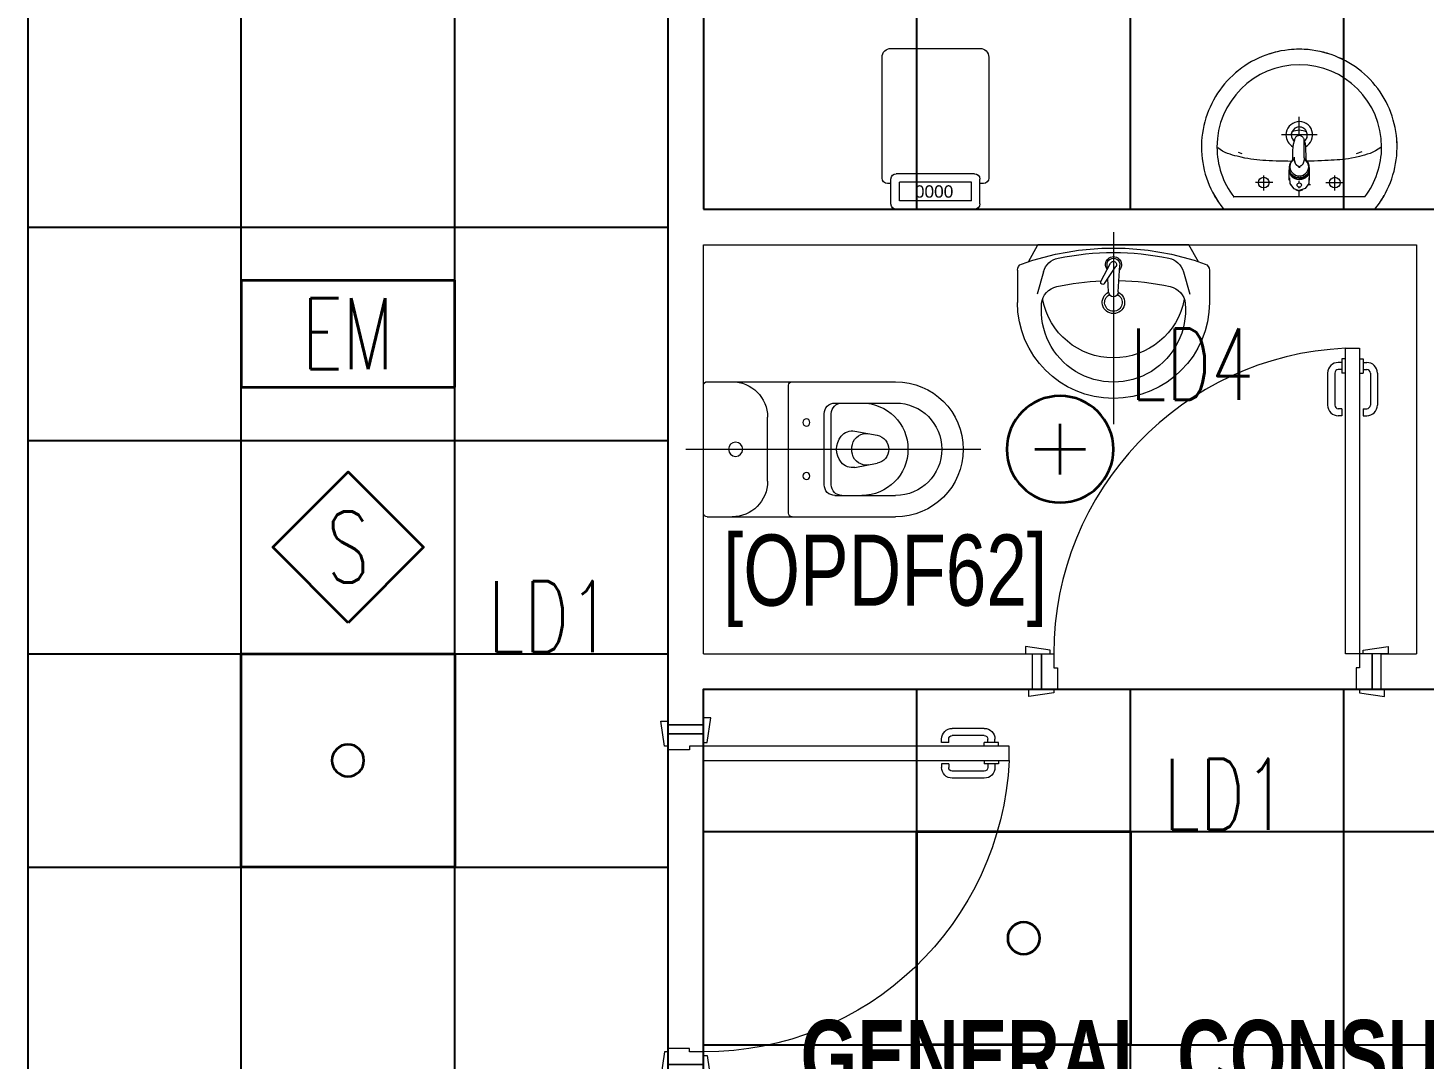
# Model space of a CAD drawing. Extents: x -12260 to 57327, y -29287 to 19916.
# Drawn here: x 13206 to 17132, y 2150 to 5050 of the extents above; entities that cross this region are included whole.
import ezdxf
from ezdxf.enums import TextEntityAlignment as Align

# ---------------------------------------------------------------- set-up
doc = ezdxf.new("R2010")
doc.units = 0
doc.header["$LTSCALE"] = 0.25
doc.linetypes.add('DASHDOT', pattern=[25.4, 12.7, -6.35, 0, -6.35])
for name, color, linetype, lineweight in [('01-First Floor$0$72_EGR_BASE_TEXT', 252, 'Continuous', 5), ('01-First Floor$0$LOADING', 253, 'Continuous', 5), ('01-First Floor$0$P-SANR-FIXT', 6, 'Continuous', 18), ('01-First Floor$0$P-SANR-FIXT-1', 6, 'Continuous', 13), ('01-First Floor$0$SANIT', 250, 'Continuous', 5), ('01-First Floor$0$Walls', 251, 'Continuous', 5), ('01-First Floor$0$Wooden Joinery', 251, 'Continuous', 5), ('E-LITE-CIRC-NUMB', 6, 'Continuous', 25), ('E-LITE-CLNG', 150, 'Continuous', 35), ('E-LITE-CLNG @ 100', 150, 'Continuous', 35), ('E-LITE-CLNG-CNDT', 6, 'DASHDOT', 35), ('E-LITE-CTRL', 6, 'Continuous', 25), ('E-LITE-IDEN', 6, 'Continuous', 25), ('F-ALRM-CLNG @ 100', 33, 'Continuous', 35)]:
    doc.layers.add(name, color=color, linetype=linetype, lineweight=lineweight)
doc.layers.add('01-First Floor$0$FALSE CEILING', color=251, linetype='Continuous')
doc.styles.add('01-First Floor$0$Standard', font='arial.ttf')
doc.styles.add('01-First Floor$0$X3G_ENTITY_9EC9', font='swisscl.ttf', dxfattribs={"height": 0.2})
doc.styles.add('01-First Floor$0$X3G_ENTITY_9F38', font='swisscl.ttf', dxfattribs={"height": 0.2})
doc.styles.add('DC_SIMPLEX', font='SIMPLEX.shx', dxfattribs={"width": 0.7})

# ---------------------------------------------------------------- blocks, each defined once
blk = doc.blocks.new('01-First Floor$0$A$C72370EFE')
at = {"layer": '01-First Floor$0$Wooden Joinery'}
for p, q in [((-0.01, -0.03), (-0.01, -0.07)), ((0, -0.03), (-0.01, -0.03)), ((0.04, -0.03), (0.05, -0.03)), ((0.05, -0.03), (0.05, -0.07)), ((-0.05, -0.07), (-0.05, -0.16)), ((-0.03, -0.07), (-0.03, -0.16)), ((-0.01, -0.04), (-0.02, -0.04)), ((-0.01, -0.06), (-0.02, -0.06)), ((0, -0.07), (-0.01, -0.07)), ((0.04, -0.07), (0.05, -0.07)), ((0.05, -0.04), (0.06, -0.04)), ((0.05, -0.06), (0.06, -0.06)), ((0.07, -0.07), (0.07, -0.16)), ((0.09, -0.07), (0.09, -0.16)), ((-0.01, -0.17), (-0.02, -0.17)), ((-0.01, -0.19), (-0.02, -0.19)), ((-0.01, -0.17), (-0.01, -0.19)), ((0.05, -0.17), (0.06, -0.17)), ((0.05, -0.17), (0.05, -0.19)), ((0.05, -0.19), (0.06, -0.19))]:
    blk.add_line(p, q, dxfattribs=at)
for centre, radius, start, end in [((-0.02, -0.07), 0.03, 90, 180), ((-0.02, -0.07), 0.01, 90, 180), ((0.06, -0.07), 0.03, 0, 90), ((0.06, -0.07), 0.01, 0, 90), ((-0.02, -0.16), 0.03, 180, 270), ((-0.02, -0.16), 0.01, 180, 270), ((0.06, -0.16), 0.01, 270, 0), ((0.06, -0.16), 0.03, 270, 0)]:
    blk.add_arc(centre, radius, start, end, dxfattribs=at)
blk = doc.blocks.new('01-First Floor$0$A$C5DAD61B4')
at = {"layer": '01-First Floor$0$Wooden Joinery'}
for points in [[(80, 959.1), (80, 969.1), (10, 979.1), (10, 959.1)], [(940, 959.1), (940, 969.1), (1010, 979.1), (1010, 959.1)], [(70, 859.1), (70, 849.1), (0, 839.1), (0, 859.1)], [(120, 859.1), (120, 0), (80, 0), (80, 859.1)], [(950, 859.1), (950, 849.1), (1020, 839.1), (1020, 859.1)]]:
    blk.add_lwpolyline(points, close=True, dxfattribs=at)
for points in [[(45, 859.1), (45, 959.1), (20, 959.1), (20, 859.1), (45, 859.1)], [(45, 859.1), (80, 859.1), (80, 899.1), (90, 899.1), (90, 959.1), (45, 959.1), (45, 859.1)], [(975, 859.1), (940, 859.1), (940, 899.1), (930, 899.1), (930, 959.1), (975, 959.1), (975, 859.1)], [(975, 859.1), (975, 959.1), (1000, 959.1), (1000, 859.1), (975, 859.1)]]:
    blk.add_lwpolyline(points, dxfattribs=at)
blk.add_arc((80, 859.1), 860, 272.666, 0, dxfattribs=at)
at = {"layer": '01-First Floor$0$Wooden Joinery', "xscale": 999.9999999998854, "yscale": 999.9999999998854, "zscale": 999.9999999998854, "rotation": 180}
blk.add_blockref('01-First Floor$0$A$C72370EFE', (120, 0), dxfattribs=at)
blk = doc.blocks.new('01-First Floor$0$lav-manta 60')
at = {"layer": '01-First Floor$0$SANIT'}
for p, q in [((-0.2658, -0.0529), (-0.2358, 0)), ((-0.2358, 0), (0.2358, 0)), ((0, 0.04), (0, -0.56)), ((0.2658, -0.0529), (0.2358, 0)), ((-0.3, -0.0789), (-0.3, -0.18)), ((-0.2185, -0.0841), (-0.2383, -0.1537)), ((-0.015, -0.1473), (-0.0199, -0.064)), ((0.0274, -0.121), (-0.0078, -0.0673)), ((0.0389, -0.1142), (0.0087, -0.0575)), ((0.0191, -0.077), (0.0199, -0.064)), ((0.2185, -0.0841), (0.2383, -0.1537)), ((0.3, -0.0789), (0.3, -0.18)), ((0.015, -0.1473), (0.0174, -0.1057))]:
    blk.add_line(p, q, dxfattribs=at)
for centre, radius, start, end in [((0, -0.8557), 0.8457, 70.1771, 109.8229), ((-0.1608, -0.1006), 0.06, 101.8086, 164.0794), ((0, -0.8696), 0.8457, 78.1914, 101.8086), ((0, -0.0617), 0.025, 320.7474, 220.368), ((0, -0.0617), 0.02, 353.2671, 186.682), ((0.1608, -0.1006), 0.06, 15.9206, 78.1914), ((-0.28, -0.0789), 0.02, 109.8229, 180), ((0, -0.0617), 0.00966, 25.4127, 215.9577), ((0.28, -0.0789), 0.02, 0, 70.1771), ((-0.1645, -0.189), 0.06, 102.0883, 174.8142), ((0, -0.9572), 0.8457, 91.1572, 102.0883), ((0, -0.9572), 0.8457, 88.5486, 88.844), ((0.0332, -0.1176), 0.00666, 210.6852, 30.6852), ((0, -0.9572), 0.8457, 77.9117, 87.4274), ((0.1645, -0.189), 0.06, 5.1858, 77.9117), ((0, -0.1282), 0.2252, 190.6097, 349.3903), ((0, -0.18), 0.035, 115.3106, 64.6894), ((0, -0.18), 0.0275, 117.1496, 62.8504), ((0, -0.1473), 0.015, 180, 0), ((0, -0.18), 0.3, 180, 0), ((0, -0.2039), 0.2252, 174.8142, 5.1858)]:
    blk.add_arc(centre, radius, start, end, dxfattribs=at)
blk = doc.blocks.new('01-First Floor$0$WC manta')
at = {"layer": '01-First Floor$0$SANIT'}
for p, q in [((-0.13, 0.18), (-0.13, -0.18)), ((-0.12, 0.19), (0.41, 0.19)), ((0.109, 0.18), (0.109, -0.18)), ((0.239, 0.13), (0.41, 0.13)), ((0.05, 0.09), (0.05, -0.09)), ((0.209, 0.1), (0.209, -0.1)), ((0.229, 0.1), (0.229, -0.1)), ((0.2955, 0.051), (0.3581, 0.0393)), ((-0.18, 0), (0.65, 0)), ((0.2955, -0.051), (0.3581, -0.0393)), ((0.239, -0.13), (0.41, -0.13)), ((-0.12, -0.19), (0.41, -0.19))]:
    blk.add_line(p, q, dxfattribs=at)
for centre, radius in [((0.159, 0.0752), 0.01), ((-0.04, 0), 0.02), ((0.159, -0.0753), 0.01)]:
    blk.add_circle(centre, radius, dxfattribs=at)
for centre, radius, start, end in [((-0.12, 0.18), 0.01, 90, 180), ((-0.05, 0.09), 0.1, 0, 90), ((0.119, 0.18), 0.01, 90, 180), ((0.41, 0), 0.19, 270, 90), ((0.239, 0.1), 0.03, 90, 180), ((0.259, 0.1), 0.03, 90, 180), ((0.3147, 0), 0.13, 270, 90), ((0.41, 0), 0.13, 270, 90), ((0.2882, 0.0117), 0.04, 79.4289, 141.525), ((0.3271, 0.0044), 0.04, 79.4289, 166.4176), ((0.3507, 0), 0.04, 280.5711, 79.4289), ((0.3029, 0), 0.0588, 141.525, 218.475), ((0.3454, 0), 0.0588, 166.4176, 193.5824), ((0.2882, -0.0117), 0.04, 218.475, 280.5711), ((0.3271, -0.0044), 0.04, 193.5824, 280.5711), ((-0.05, -0.09), 0.1, 270, 0), ((0.239, -0.1), 0.03, 180, 270), ((0.259, -0.1), 0.03, 180, 270), ((-0.12, -0.18), 0.01, 180, 270), ((0.119, -0.18), 0.01, 180, 270)]:
    blk.add_arc(centre, radius, start, end, dxfattribs=at)
blk = doc.blocks.new('01-First Floor$0$FP_138-161_A_00_GFL_-0_080_Einreichung_Grundrisse_100')
at = {"layer": '01-First Floor$0$P-SANR-FIXT'}
blk.add_line((-0.0044, -0.0019), (-0.0045, -0.0021), dxfattribs=at)
at = {"layer": '01-First Floor$0$P-SANR-FIXT', "flags": 128}
blk.add_lwpolyline([(-0.0057, -0.0037), (-0.0058, -0.0039), (-0.006, -0.004)], dxfattribs=at)
blk = doc.blocks.new('01-First Floor$0$FP_139-161_A_00_GFL_-0_080_Einreichung_Grundrisse_100')
at = {"layer": '01-First Floor$0$P-SANR-FIXT'}
blk.add_line((0.0045, -0.0022), (0.0044, -0.002), dxfattribs=at)
at = {"layer": '01-First Floor$0$P-SANR-FIXT', "flags": 128}
blk.add_lwpolyline([(0.006, -0.004), (0.0059, -0.0039), (0.0057, -0.0038)], dxfattribs=at)
blk = doc.blocks.new('01-First Floor$0$IS_Ceraplus_B8204_BIM_BG _1_ - B8204AA - CERAPLUS single lever basin mixer with pop-up waste-V137-161_A_00_GFL_-0_080_Einreichung_Grundrisse_100')
at = {"layer": '01-First Floor$0$P-SANR-FIXT-1'}
h = blk.add_hatch(dxfattribs=at)
h.set_pattern_fill('FP_26', color=256, style=0, pattern_type=2)
h.set_pattern_definition([(225, (0.009, 0), (0.010607, -0.010607), []), (315, (0.009, 0), (0.010607, 0.010607), [])])
h.paths.add_polyline_path([(0.0056, -0.002), (0.0058, -0.0024), (0.0058, -0.0021)])
h.paths.add_polyline_path([(0.007, -0.0039), (0.0088, -0.0045), (0.0084, -0.0043)])
at = {"layer": '01-First Floor$0$LOADING'}
for p, q in [((-0.028, 0), (-0.028, -0.0281)), ((-0.0274, -0.0337), (-0.0271, -0.0392)), ((-0.0262, -0.0282), (-0.0263, -0.0287)), ((0.0263, -0.0287), (0.0262, -0.0282)), ((0.0262, -0.0293), (0.0263, -0.0287)), ((0.0271, -0.0392), (0.0274, -0.0337)), ((0.028, -0.0281), (0.028, 0)), ((-0.0137, -0.0512), (-0.0129, -0.0517)), ((0.0124, -0.052), (0.0133, -0.0515)), ((0.014, -0.0647), (0.0133, -0.1077)), ((0.0185, -0.0618), (0.019, -0.0539)), ((0.019, -0.0539), (0.0188, -0.0561))]:
    blk.add_line(p, q, dxfattribs=at)
at = {"layer": '01-First Floor$0$LOADING', "flags": 128}
for points in [[(-0.0272, -0.0069), (-0.0266, 0.009), (-0.0165, 0.0236), (0, 0.0291)], [(0.0272, -0.0069), (0.0266, 0.009), (0.0165, 0.0236), (0, 0.0291)], [(-0.0176, -0.0568), (-0.0224, -0.0513), (-0.0254, -0.0448), (-0.0264, -0.0376), (-0.0253, -0.0305), (-0.0222, -0.024), (-0.0172, -0.0186), (-0.0109, -0.0147), (-0.0037, -0.0127), (0.0037, -0.0127), (0.0109, -0.0147), (0.0172, -0.0186), (0.0222, -0.024), (0.0253, -0.0305), (0.0264, -0.0376), (0.0254, -0.0448), (0.0224, -0.0513), (0.0176, -0.0568)], [(-0.0271, -0.0393), (-0.027, -0.0403), (-0.0269, -0.0414), (-0.0267, -0.0424), (-0.0265, -0.0434), (-0.0262, -0.0444), (-0.0259, -0.0454), (-0.0255, -0.0464), (-0.0252, -0.0474), (-0.0247, -0.0484), (-0.0243, -0.0493), (-0.0238, -0.0502), (-0.0232, -0.0511), (-0.0226, -0.052), (-0.022, -0.0529), (-0.0214, -0.0537), (-0.0207, -0.0545), (-0.0199, -0.0553), (-0.0192, -0.0561), (-0.0184, -0.0568), (-0.0176, -0.0575), (-0.0173, -0.0577)], [(-0.019, -0.0539), (-0.0185, -0.0615), (-0.0185, -0.0618)], [(-0.0181, -0.0728), (-0.0177, -0.083), (-0.0172, -0.0938)], [(-0.0162, -0.0579), (-0.0156, -0.058), (-0.0151, -0.0581), (-0.0146, -0.0583), (-0.0142, -0.0586), (-0.0139, -0.0588), (-0.0138, -0.0591)], [(-0.0138, -0.0591), (-0.0139, -0.0612), (-0.014, -0.0633)], [(0.0138, -0.0591), (0.0139, -0.0588), (0.0142, -0.0586), (0.0146, -0.0583), (0.0151, -0.0581), (0.0156, -0.058), (0.0162, -0.0579)], [(0.014, -0.0633), (0.0139, -0.0612), (0.0138, -0.0591)], [(0.0171, -0.0578), (0.0174, -0.0575), (0.0176, -0.0568)], [(0.0172, -0.0938), (0.0177, -0.083), (0.0181, -0.0728)], [(0.0173, -0.0577), (0.0181, -0.057), (0.0189, -0.0563), (0.0197, -0.0556), (0.0204, -0.0548), (0.0211, -0.054), (0.0218, -0.0532), (0.0224, -0.0523), (0.023, -0.0514), (0.0236, -0.0505), (0.0241, -0.0496), (0.0246, -0.0487), (0.025, -0.0477), (0.0254, -0.0467), (0.0258, -0.0458), (0.0261, -0.0448), (0.0264, -0.0437), (0.0266, -0.0427), (0.0268, -0.0417), (0.027, -0.0407), (0.0271, -0.0396), (0.0271, -0.0393)], [(0.0184, -0.0651), (0.0184, -0.0652), (0.0184, -0.0652), (0.0184, -0.0652), (0.0184, -0.0654), (0.0184, -0.0655)], [(-0.0129, -0.1142), (-0.0124, -0.1161), (-0.0118, -0.1179), (-0.0109, -0.1197), (-0.0098, -0.1214), (-0.0084, -0.123), (-0.0067, -0.1244), (-0.0047, -0.1255), (-0.0025, -0.1263), (0, -0.1266)], [(0, -0.1266), (0.0025, -0.1263), (0.0047, -0.1255), (0.0067, -0.1244), (0.0084, -0.123), (0.0098, -0.1214), (0.0109, -0.1197), (0.0118, -0.1179), (0.0124, -0.1161), (0.0129, -0.1142)]]:
    blk.add_lwpolyline(points, dxfattribs=at)
at = {"layer": '01-First Floor$0$LOADING'}
for centre, radius, start, end in [((0, 0.0135), 0.00603, 0, 180), ((0, 0.0135), 0.00603, 180, 0), ((-0.009, 0), 0.005, 300, 315), ((0.009, 0), 0.005, 225, 240)]:
    blk.add_arc(centre, radius, start, end, dxfattribs=at)
for centre, major_axis, start_param, end_param in [((0, -0.0281), (-0.028, 0), 4.712389, 6.47291), ((0, -0.0321), (0.0275, 0), 3.141823, 3.202701), ((0, -0.0321), (0.0275, 0), 3.239313, 3.439417), ((0, -0.0281), (0.028, 0), 3.371221, 3.483334), ((0, -0.0287), (0.0267, 0), 1.570796, 3.036556), ((0, -0.0287), (0.0263, 0), 2.625648, 2.791756), ((0, -0.0287), (-0.0263, 0), 4.712389, 5.759587), ((0, -0.0281), (0.028, 0), 6.093357, 7.853982), ((0, -0.0287), (0.0267, 0), 0.105099, 1.570796), ((0, -0.0287), (0.0262, 0), 0.523599, 1.570796), ((0, -0.0287), (0.0262, 0), 0.349919, 0.515945), ((0, -0.0287), (0.0267, 0), 6.059374, 6.108652), ((0, -0.0321), (0.0275, 0), 5.985527, 6.185455), ((0, -0.0281), (0.028, 0), 5.94107, 6.05344), ((0, -0.0321), (0.0275, 0), 6.222066, 6.282955), ((0, -0.0312), (0.0248, 0), 4.111947, 4.191073), ((0, -0.0281), (0.028, 0), 4.202431, 4.259552), ((0, -0.0287), (0.0263, 0), 4.169225, 4.2325), ((0, -0.0281), (0.028, 0), 5.172057, 5.222265)]:
    blk.add_ellipse(centre, major_axis=major_axis, ratio=0.961262, start_param=start_param, end_param=end_param, dxfattribs=at)
for points, knots in [([(-0.0215, -0.0162), (-0.0216, -0.0163), (-0.0219, -0.0167), (-0.0227, -0.0177), (-0.0238, -0.0192), (-0.0249, -0.0211), (-0.0258, -0.0231), (-0.0266, -0.0253), (-0.0273, -0.0282), (-0.0275, -0.0305), (-0.0275, -0.0321)], [0.7859035, 0.7859035, 0.7859035, 0.7859035, 0.7916667, 0.8055556, 0.8333333, 0.8611111, 0.8888889, 0.9166667, 0.9444444, 1, 1, 1, 1]), ([(0.021, -0.0157), (0.0208, -0.0154), (0.0203, -0.0149), (0.0192, -0.0139), (0.0177, -0.0127), (0.0161, -0.0117), (0.0148, -0.0109), (0.0138, -0.0104), (0.0127, -0.0099), (0.0113, -0.0093), (0.0087, -0.0084), (0.0048, -0.0075), (0, -0.0071), (-0.0048, -0.0075), (-0.0087, -0.0084), (-0.0113, -0.0093), (-0.0127, -0.0099), (-0.0138, -0.0104), (-0.0148, -0.0109), (-0.0161, -0.0117), (-0.0177, -0.0127), (-0.0191, -0.0139), (-0.0202, -0.0149), (-0.0208, -0.0154), (-0.021, -0.0157)], [0.2222222, 0.2222222, 0.2222222, 0.2222222, 0.2361111, 0.25, 0.2777778, 0.3055556, 0.3194444, 0.3333333, 0.3472222, 0.3611111, 0.3888889, 0.4444444, 0.5, 0.5555556, 0.6111111, 0.6388889, 0.6527778, 0.6666667, 0.6805556, 0.6944444, 0.7222222, 0.75, 0.7638889, 0.7777778, 0.7777778, 0.7777778, 0.7777778]), ([(0, -0.0378), (-0.0005, -0.038), (-0.0012, -0.0384), (-0.0021, -0.0389), (-0.0028, -0.0393), (-0.0035, -0.0397), (-0.0042, -0.04), (-0.0049, -0.0405), (-0.0055, -0.0409), (-0.0061, -0.0414), (-0.0067, -0.0419), (-0.0072, -0.0424), (-0.0078, -0.0429), (-0.0083, -0.0435), (-0.0088, -0.0441), (-0.0092, -0.0446), (-0.0096, -0.0452), (-0.01, -0.0459), (-0.0103, -0.0466), (-0.0105, -0.0472), (-0.0107, -0.0477), (-0.0108, -0.0481), (-0.0109, -0.0484), (-0.0111, -0.0489), (-0.0114, -0.0497), (-0.0118, -0.0509), (-0.0122, -0.0521), (-0.0124, -0.053), (-0.0126, -0.0537), (-0.0128, -0.0544), (-0.0129, -0.0552), (-0.0131, -0.0559), (-0.0132, -0.0566), (-0.0134, -0.0572), (-0.0136, -0.0581), (-0.0137, -0.0587), (-0.0138, -0.0591)], [0, 0, 0, 0, 0.055556, 0.083333, 0.111111, 0.138889, 0.166667, 0.194444, 0.222222, 0.25, 0.277778, 0.305556, 0.333333, 0.361111, 0.388889, 0.416667, 0.444444, 0.472222, 0.5, 0.527778, 0.541667, 0.555556, 0.569444, 0.583333, 0.611111, 0.666667, 0.722222, 0.75, 0.777778, 0.805556, 0.833333, 0.861111, 0.888889, 0.916667, 0.944444, 1, 1, 1, 1]), ([(0, -0.0357), (-0.0006, -0.0357), (-0.0013, -0.0357), (-0.002, -0.0357), (-0.0022, -0.0357)], [0, 0, 0, 0, 0.1, 0.1298359, 0.1298359, 0.1298359, 0.1298359]), ([(0.0022, -0.0357), (0.002, -0.0357), (0.0013, -0.0357), (0.0006, -0.0357), (0, -0.0357)], [0.8701578, 0.8701578, 0.8701578, 0.8701578, 0.9, 1, 1, 1, 1]), ([(0.0138, -0.0591), (0.0137, -0.0587), (0.0136, -0.0581), (0.0134, -0.0572), (0.0132, -0.0566), (0.0131, -0.0559), (0.0129, -0.0552), (0.0128, -0.0544), (0.0126, -0.0537), (0.0124, -0.053), (0.0122, -0.0521), (0.0118, -0.0509), (0.0114, -0.0497), (0.0111, -0.0489), (0.0109, -0.0484), (0.0108, -0.0481), (0.0107, -0.0477), (0.0105, -0.0472), (0.0103, -0.0466), (0.01, -0.0459), (0.0096, -0.0452), (0.0092, -0.0446), (0.0088, -0.0441), (0.0083, -0.0435), (0.0078, -0.0429), (0.0072, -0.0424), (0.0067, -0.0419), (0.0061, -0.0414), (0.0055, -0.0409), (0.0049, -0.0405), (0.0042, -0.04), (0.0035, -0.0397), (0.0028, -0.0393), (0.0021, -0.0389), (0.0012, -0.0384), (0.0005, -0.038), (0, -0.0378)], [0, 0, 0, 0, 0.055556, 0.083333, 0.111111, 0.138889, 0.166667, 0.194444, 0.222222, 0.25, 0.277778, 0.333333, 0.388889, 0.416667, 0.430556, 0.444444, 0.458333, 0.472222, 0.5, 0.527778, 0.555556, 0.583333, 0.611111, 0.638889, 0.666667, 0.694444, 0.722222, 0.75, 0.777778, 0.805556, 0.833333, 0.861111, 0.888889, 0.916667, 0.944444, 1, 1, 1, 1]), ([(0.0275, -0.0321), (0.0275, -0.0305), (0.0273, -0.0282), (0.0266, -0.0253), (0.0258, -0.0231), (0.0249, -0.0211), (0.0238, -0.0192), (0.0227, -0.0177), (0.0219, -0.0167), (0.0216, -0.0163), (0.0215, -0.0162)], [0, 0, 0, 0, 0.0555556, 0.0833333, 0.1111111, 0.1388889, 0.1666667, 0.1944444, 0.2083333, 0.2142181, 0.2142181, 0.2142181, 0.2142181]), ([(-0.0188, -0.0538), (-0.0188, -0.0547), (-0.0186, -0.0582), (-0.0185, -0.0619), (-0.0184, -0.0646)], [0.6724021, 0.6724021, 0.6724021, 0.6724021, 0.75, 1, 1, 1, 1]), ([(-0.0162, -0.0579), (-0.0162, -0.0578), (-0.0163, -0.0578), (-0.0165, -0.0577), (-0.0166, -0.0575), (-0.0167, -0.0574), (-0.0169, -0.0573), (-0.017, -0.0572), (-0.0172, -0.0571), (-0.0173, -0.057), (-0.0175, -0.0569), (-0.0176, -0.0568)], [0, 0, 0, 0, 0.1, 0.2, 0.3, 0.4, 0.5, 0.6, 0.7, 0.8, 1, 1, 1, 1]), ([(-0.0148, -0.0587), (-0.015, -0.0586), (-0.0159, -0.0583), (-0.0167, -0.058), (-0.0172, -0.0578)], [0.8, 0.8, 0.8, 0.8, 0.85, 1, 1, 1, 1]), ([(0.0141, -0.0613), (0.0141, -0.0611), (0.0143, -0.0608), (0.0145, -0.0604), (0.0148, -0.06), (0.0151, -0.0596), (0.0153, -0.0594), (0.0155, -0.0592), (0.0156, -0.059), (0.0158, -0.0588), (0.016, -0.0587), (0.0163, -0.0585), (0.0165, -0.0583), (0.0166, -0.0582)], [0.3333333, 0.3333333, 0.3333333, 0.3333333, 0.4166667, 0.5, 0.5833333, 0.6666667, 0.7083333, 0.75, 0.7916667, 0.8333333, 0.875, 0.9166667, 1, 1, 1, 1]), ([(0.0176, -0.0568), (0.0175, -0.0569), (0.0173, -0.057), (0.0172, -0.0571), (0.017, -0.0572), (0.0169, -0.0573), (0.0167, -0.0574), (0.0166, -0.0575), (0.0165, -0.0577), (0.0163, -0.0578), (0.0162, -0.0578), (0.0162, -0.0579)], [0, 0, 0, 0, 0.2, 0.3, 0.4, 0.5, 0.6, 0.7, 0.8, 0.9, 1, 1, 1, 1]), ([(0.0184, -0.0646), (0.0185, -0.0619), (0.0186, -0.0582), (0.0188, -0.0547), (0.0188, -0.0538)], [0, 0, 0, 0, 0.25, 0.3275586, 0.3275586, 0.3275586, 0.3275586]), ([(-0.0131, -0.1116), (-0.0132, -0.1115), (-0.0135, -0.1109), (-0.0141, -0.1099), (-0.0147, -0.1086), (-0.0153, -0.1072), (-0.0159, -0.1053), (-0.0167, -0.1021), (-0.0171, -0.0992), (-0.0171, -0.0973)], [0.4856715, 0.4856715, 0.4856715, 0.4856715, 0.5, 0.55, 0.6, 0.65, 0.7, 0.8, 1, 1, 1, 1]), ([(-0.0132, -0.1091), (-0.0132, -0.1096), (-0.0132, -0.1103), (-0.0132, -0.1111), (-0.0132, -0.1115), (-0.0132, -0.1118), (-0.0131, -0.1122), (-0.0131, -0.1125), (-0.0131, -0.1128), (-0.0131, -0.1131), (-0.013, -0.1134), (-0.013, -0.1138), (-0.0129, -0.1141), (-0.0129, -0.1142)], [0.2, 0.2, 0.2, 0.2, 0.4, 0.5, 0.55, 0.6, 0.65, 0.7, 0.75, 0.8, 0.85, 0.9, 1, 1, 1, 1]), ([(0.0129, -0.1142), (0.0129, -0.1141), (0.013, -0.1138), (0.013, -0.1134), (0.0131, -0.1131), (0.0131, -0.1128), (0.0131, -0.1125), (0.0131, -0.1122), (0.0132, -0.1118), (0.0132, -0.1115), (0.0132, -0.1111), (0.0132, -0.1103), (0.0132, -0.1096), (0.0132, -0.1091)], [0, 0, 0, 0, 0.1, 0.15, 0.2, 0.25, 0.3, 0.35, 0.4, 0.45, 0.5, 0.6, 0.8, 0.8, 0.8, 0.8]), ([(0.0131, -0.1116), (0.0133, -0.1113), (0.0137, -0.1106), (0.0142, -0.1096), (0.0147, -0.1084), (0.0153, -0.1072), (0.0159, -0.1053), (0.0167, -0.1021), (0.0171, -0.0992), (0.0171, -0.0973)], [-0.5143371, -0.5143371, -0.5143371, -0.5143371, -0.475, -0.4375, -0.4, -0.35, -0.3, -0.2, 0, 0, 0, 0])]:
    blk.add_open_spline(points, degree=3, knots=knots, dxfattribs=at)
for points in [[(-0.0184, -0.0646), (-0.0183, -0.0659), (-0.0182, -0.0684), (-0.0181, -0.0709), (-0.0181, -0.0721)], [(-0.0172, -0.0578), (-0.0171, -0.0578), (-0.0169, -0.058), (-0.0167, -0.0581), (-0.0166, -0.0582)], [(-0.0162, -0.0579), (-0.0162, -0.0579), (-0.0164, -0.0581), (-0.0165, -0.0582), (-0.0166, -0.0583), (-0.0166, -0.0582), (-0.0166, -0.0582)], [(-0.0166, -0.0582), (-0.0163, -0.0585), (-0.0156, -0.059), (-0.0148, -0.0599), (-0.0142, -0.0609), (-0.0139, -0.0617), (-0.0138, -0.0621)], [(-0.014, -0.0633), (-0.014, -0.0633), (-0.014, -0.0633), (-0.014, -0.0633)], [(-0.014, -0.0646), (-0.014, -0.0644), (-0.014, -0.064), (-0.014, -0.0635), (-0.014, -0.0633)], [(0.014, -0.0633), (0.014, -0.0633), (0.014, -0.0633), (0.014, -0.0633)], [(0.014, -0.0633), (0.014, -0.0635), (0.014, -0.064), (0.014, -0.0644), (0.014, -0.0647)], [(0.0172, -0.0578), (0.0168, -0.0579), (0.0158, -0.0583), (0.0147, -0.0587), (0.0141, -0.059)], [(0.0166, -0.0582), (0.0166, -0.0582), (0.0166, -0.0583), (0.0165, -0.0582), (0.0164, -0.0581), (0.0162, -0.0579), (0.0162, -0.0579)], [(0.0166, -0.0582), (0.0167, -0.0582), (0.0168, -0.0581), (0.0169, -0.058), (0.0169, -0.058)], [(0.0169, -0.058), (0.017, -0.0579), (0.0171, -0.0579), (0.0171, -0.0578)], [(0.0181, -0.0721), (0.0181, -0.0709), (0.0182, -0.0684), (0.0183, -0.0659), (0.0184, -0.0646)], [(-0.0172, -0.0938), (-0.0172, -0.0944), (-0.0172, -0.0956), (-0.0171, -0.0967), (-0.0171, -0.0973)], [(0.0171, -0.0973), (0.0171, -0.0967), (0.0172, -0.0956), (0.0172, -0.0944), (0.0172, -0.0938)]]:
    blk.add_open_spline(points, degree=3, dxfattribs=at)
for name in ['01-First Floor$0$FP_138-161_A_00_GFL_-0_080_Einreichung_Grundrisse_100', '01-First Floor$0$FP_139-161_A_00_GFL_-0_080_Einreichung_Grundrisse_100']:
    blk.add_blockref(name, (0, 0), dxfattribs=at)
blk = doc.blocks.new('01-First Floor$0$_100_WB_KER_REN_55x45x18 - _100_WB_KER_REN_55x45x18-V63-161_A_00_GFL_-0_080_Einreichung_Grundrisse_100')
at = {"layer": '01-First Floor$0$LOADING'}
for p, q in [((-0.2075, 0.225), (-0.2075, 0.2227)), ((0.2074, 0.225), (-0.2074, 0.225)), ((0.2075, 0.2227), (0.2075, 0.225)), ((-0.1855, 0.1899), (0.1855, 0.1899)), ((-0.1, 0.172), (-0.1, 0.1303)), ((0, 0.1899), (0, 0.1724)), ((0, 0.1656), (0, 0.1628)), ((0.1, 0.172), (0.1, 0.1303)), ((-0.0744, 0.15), (-0.1234, 0.15)), ((-0.0259, 0.155), (-0.0315, 0.155)), ((0, 0.1509), (0, 0.1454)), ((0, 0.1422), (0, 0.1399)), ((0.026, 0.155), (0.0248, 0.155)), ((0.0744, 0.15), (0.1234, 0.15)), ((-0.1763, 0.0637), (-0.1598, 0.0692)), ((0.1605, 0.0691), (0.1707, 0.0656)), ((-0.05, 0.0161), (0.05, 0.0161)), ((0, 0.0168), (0, -0.0348))]:
    blk.add_line(p, q, dxfattribs=at)
at = {"layer": '01-First Floor$0$LOADING', "flags": 128}
for points in [[(-0.2121, 0.225), (-0.219, 0.2164), (-0.2254, 0.2075), (-0.2316, 0.1983), (-0.2373, 0.189), (-0.2427, 0.1794), (-0.2476, 0.1696), (-0.2522, 0.1596), (-0.2564, 0.1494), (-0.2602, 0.1391), (-0.2635, 0.1286), (-0.2665, 0.118), (-0.269, 0.1073), (-0.271, 0.0965), (-0.2727, 0.0856), (-0.2739, 0.0747), (-0.2747, 0.0637), (-0.275, 0.0527), (-0.275, 0.05)], [(0.275, 0.05), (0.2748, 0.061), (0.2741, 0.072), (0.273, 0.0829), (0.2715, 0.0938), (0.2695, 0.1046), (0.2671, 0.1154), (0.2643, 0.126), (0.261, 0.1365), (0.2574, 0.1469), (0.2533, 0.1571), (0.2488, 0.1671), (0.2439, 0.177), (0.2387, 0.1866), (0.233, 0.1961), (0.227, 0.2053), (0.2206, 0.2142), (0.2138, 0.2229), (0.2121, 0.225)], [(-0.275, 0.05), (-0.2748, 0.039), (-0.2741, 0.028), (-0.273, 0.0171), (-0.2715, 0.0062), (-0.2695, -0.0046), (-0.2671, -0.0154), (-0.2643, -0.026), (-0.261, -0.0365), (-0.2574, -0.0469), (-0.2533, -0.0571), (-0.2488, -0.0671), (-0.2439, -0.077), (-0.2387, -0.0866), (-0.233, -0.0961), (-0.227, -0.1053), (-0.2206, -0.1142), (-0.2138, -0.1229), (-0.2067, -0.1313), (-0.1993, -0.1395), (-0.1916, -0.1473), (-0.1836, -0.1548), (-0.1752, -0.162), (-0.1666, -0.1688), (-0.1577, -0.1753), (-0.1486, -0.1814), (-0.1392, -0.1872), (-0.1296, -0.1925), (-0.1198, -0.1975), (-0.1098, -0.2021), (-0.0996, -0.2063), (-0.0893, -0.2101), (-0.0788, -0.2135), (-0.0682, -0.2164), (-0.0575, -0.2189), (-0.0467, -0.221), (-0.0359, -0.2227), (-0.0249, -0.2239), (-0.014, -0.2246), (-0.003, -0.225), (0.008, -0.2249), (0.019, -0.2243), (0.03, -0.2234), (0.0409, -0.2219), (0.0517, -0.2201), (0.0625, -0.2178), (0.0731, -0.2151), (0.0837, -0.212), (0.0941, -0.2084), (0.1043, -0.2044), (0.1144, -0.2001), (0.1243, -0.1953), (0.1341, -0.1901), (0.1436, -0.1846), (0.1528, -0.1786), (0.1618, -0.1723), (0.1706, -0.1657), (0.1791, -0.1587), (0.1873, -0.1514), (0.1952, -0.1437), (0.2028, -0.1358), (0.21, -0.1275), (0.217, -0.119), (0.2236, -0.1101), (0.2298, -0.1011), (0.2356, -0.0918), (0.2411, -0.0822), (0.2462, -0.0725), (0.2509, -0.0625), (0.2552, -0.0524), (0.2591, -0.0421), (0.2626, -0.0317), (0.2656, -0.0211), (0.2683, -0.0104), (0.2705, 0.0003), (0.2722, 0.0112), (0.2736, 0.0221), (0.2745, 0.0331), (0.2749, 0.0441), (0.275, 0.05)]]:
    blk.add_lwpolyline(points, dxfattribs=at)
at = {"layer": '01-First Floor$0$LOADING'}
for centre in [(-0.1, 0.15), (0.1, 0.15)]:
    blk.add_circle(centre, 0.015, dxfattribs=at)
for centre, radius, start, end in [((0, 0.05), 0.275, 145.9324, 150.3591), ((0, 0.05), 0.275, 140.4788, 141.2381), ((0, 0.05), 0.275, 38.7619, 39.5212), ((0, 0.05), 0.275, 29.6409, 34.0676), ((0, 0.05), 0.2315, 142.8209, 180), ((0, 0.155), 0.0175, 54.0899, 125.9101), ((0, 0.155), 0.0175, 68.869, 83.8798), ((0, 0.05), 0.2315, 0, 37.1791), ((0, 0.155), 0.0175, 251.9463, 258.2346), ((0, 0.05), 0.275, 180, 183.6225), ((0, 0.05), 0.2315, 180, 0), ((0, 0.0161), 0.0375, 117.1305, 0), ((0, 0.0161), 0.0375, 0, 61.4146), ((0, 0.0161), 0.0225, 129.5025, 0), ((0, 0.0161), 0.0225, 180, 193.3417), ((0, 0.0161), 0.0225, 197.0466, 201.508), ((0, 0.0161), 0.0225, 156.725, 162.0134), ((0, 0.05), 0.047, 243.4433, 296.5567), ((0, 0.0161), 0.0225, 138.0808, 143.3939), ((0, 0.0161), 0.0225, 0, 51.4286), ((0, 0.0161), 0.0225, 36.616, 41.9265), ((0, 0.0161), 0.0225, 17.9887, 23.276), ((0, 0.0161), 0.0225, 338.492, 342.9534), ((0, 0.0161), 0.0225, 346.6583, 0), ((0, 0.05), 0.275, 307.6689, 312), ((0, 0.05), 0.275, 240, 245.6589), ((0, 0.05), 0.275, 252, 257.5535), ((0, 0.05), 0.275, 264, 276), ((0, 0.05), 0.275, 282.9241, 288)]:
    blk.add_arc(centre, radius, start, end, dxfattribs=at)
for points, knots in [([(-0.2074, 0.225), (-0.2078, 0.225), (-0.2086, 0.225), (-0.2095, 0.225), (-0.2102, 0.225), (-0.2106, 0.225), (-0.2109, 0.225), (-0.2111, 0.225), (-0.2114, 0.225), (-0.2116, 0.225), (-0.2118, 0.225), (-0.2119, 0.225), (-0.2119, 0.225)], [-1, -1, -1, -1, -0.8333333, -0.6666667, -0.5833333, -0.5, -0.4583333, -0.4166667, -0.3333333, -0.2916667, -0.25, -0.1666667, -0.1666667, -0.1666667, -0.1666667]), ([(0.2119, 0.225), (0.2119, 0.225), (0.2118, 0.225), (0.2116, 0.225), (0.2114, 0.225), (0.2111, 0.225), (0.2109, 0.225), (0.2106, 0.225), (0.2102, 0.225), (0.2095, 0.225), (0.2086, 0.225), (0.2078, 0.225), (0.2074, 0.225)], [-0.8333333, -0.8333333, -0.8333333, -0.8333333, -0.75, -0.7083333, -0.6666667, -0.5833333, -0.5416667, -0.5, -0.4166667, -0.3333333, -0.1666667, 0, 0, 0, 0]), ([(-0.0037, 0.1721), (-0.0046, 0.1719), (-0.0064, 0.1714), (-0.0081, 0.1705), (-0.009, 0.17)], [0.5653198, 0.5653198, 0.5653198, 0.5653198, 0.6111111, 0.6666667, 0.6666667, 0.6666667, 0.6666667]), ([(0.009, 0.17), (0.0086, 0.1703), (0.0077, 0.1708), (0.0059, 0.1715), (0.0046, 0.1719), (0.0037, 0.1721)], [0.3333333, 0.3333333, 0.3333333, 0.3333333, 0.3611111, 0.3888889, 0.4346482, 0.4346482, 0.4346482, 0.4346482]), ([(-0.2294, 0.0509), (-0.2103, 0.066), (-0.1431, 0.0839), (-0.1084, 0.0863), (-0.0496, 0.0893), (-0.0206, 0.0899)], [0.0392191, 0.0392191, 0.0392191, 0.0392191, 0.1715289, 0.4228457, 0.6475389, 0.6475389, 0.6475389, 0.6475389]), ([(0.0209, 0.0903), (0.0512, 0.0901), (0.1113, 0.0879), (0.1514, 0.0828), (0.2115, 0.0665), (0.2292, 0.052)], [0.7533082, 0.7533082, 0.7533082, 0.7533082, 0.9865548, 1.235629, 1.3638988, 1.3638988, 1.3638988, 1.3638988]), ([(-0.0141, 0.0337), (-0.0162, 0.0319), (-0.0207, 0.0267), (-0.0225, 0.02), (-0.0225, 0.0161)], [0.7144203, 0.7144203, 0.7144203, 0.7144203, 0.8333333, 1, 1, 1, 1]), ([(0.0225, 0.0161), (0.0225, 0.0187), (0.0216, 0.0239), (0.0182, 0.0298), (0.0152, 0.0327), (0.0141, 0.0337)], [0, 0, 0, 0, 0.1111111, 0.2222222, 0.285568, 0.285568, 0.285568, 0.285568])]:
    blk.add_open_spline(points, degree=3, knots=knots, dxfattribs=at)
for points in [[(-0.2075, 0.2227), (-0.2075, 0.2231), (-0.2075, 0.2235), (-0.2075, 0.2239)], [(0.2075, 0.2239), (0.2075, 0.2235), (0.2075, 0.2231), (0.2075, 0.2227)], [(-0.1852, 0.1899), (-0.1853, 0.1899), (-0.1854, 0.1899), (-0.1855, 0.1899)], [(-0.0009, 0.1725), (-0.0013, 0.1725), (-0.0018, 0.1724), (-0.0022, 0.1724)], [(0.0022, 0.1724), (0.0018, 0.1724), (0.0013, 0.1725), (0.0009, 0.1725)], [(0.1855, 0.1899), (0.1854, 0.1899), (0.1853, 0.1899), (0.1852, 0.1899)], [(-0.0225, 0.0161), (-0.0225, 0.0147), (-0.0222, 0.012), (-0.0215, 0.0093), (-0.021, 0.008)], [(0.021, 0.008), (0.0215, 0.0093), (0.0222, 0.012), (0.0225, 0.0147), (0.0225, 0.0161)]]:
    blk.add_open_spline(points, degree=3, dxfattribs=at)
at = {"layer": '01-First Floor$0$LOADING', "xscale": -1, "rotation": 5.088887490341627e-12}
blk.add_blockref('01-First Floor$0$IS_Ceraplus_B8204_BIM_BG _1_ - B8204AA - CERAPLUS single lever basin mixer with pop-up waste-V137-161_A_00_GFL_-0_080_Einreichung_Grundrisse_100', (0, 0.1434), dxfattribs=at)
blk = doc.blocks.new('01-First Floor$0$HF13461A-P')
at = {"layer": '01-First Floor$0$LOADING'}
for p, q in [((0.0229, 0.4353), (0.0229, 0.3653)), ((0.2579, 0.4503), (0.0379, 0.4503)), ((0.2729, 0.4353), (0.2729, 0.3653)), ((0.2493, 0.4266), (0.0466, 0.4266)), ((0.0466, 0.4266), (0.0466, 0.3739)), ((0.2493, 0.4266), (0.2493, 0.3739)), ((-0.0021, 0.3628), (-0.0021, 0.0228)), ((0.0229, 0.3778), (0.0129, 0.3778)), ((0.2493, 0.3739), (0.0466, 0.3739)), ((0.2829, 0.3778), (0.2729, 0.3778)), ((0.2979, 0.0228), (0.2979, 0.3628)), ((0.2579, 0.3503), (0.0379, 0.3503)), ((0.0229, -0.0022), (0.2729, -0.0022))]:
    blk.add_line(p, q, dxfattribs=at)
for centre, radius, start, end in [((0.0379, 0.4353), 0.015, 90, 180), ((0.2579, 0.4353), 0.015, 0, 90), ((0.0129, 0.3628), 0.015, 90, 180), ((0.0379, 0.3653), 0.015, 180, 270), ((0.2579, 0.3653), 0.015, 270, 0), ((0.2829, 0.3628), 0.015, 0, 90), ((0.0229, 0.0228), 0.025, 180, 270), ((0.2729, 0.0228), 0.025, 270, 0)]:
    blk.add_arc(centre, radius, start, end, dxfattribs=at)
at = {"layer": '01-First Floor$0$LOADING', "style": '01-First Floor$0$Standard'}
blk.add_text('0000', height=0.03477, dxfattribs=at).set_placement((0.0901, 0.3829))
blk = doc.blocks.new('01-First Floor')
at = {"layer": '01-First Floor$0$FALSE CEILING', "linetype": 'Continuous'}
for p, q in [((13806, -910), (13806, 8610)), ((14406, -910), (14406, 8610)), ((15706, 4540), (15706, 8610)), ((16306, 4540), (16306, 8610)), ((16906, 4540), (16906, 8610)), ((13206, 4490), (15006, 4490)), ((13206, 3890), (15006, 3890)), ((13206, 3290), (15006, 3290)), ((15706, -298.6), (15706, 3190)), ((16306, -810), (16306, 3190)), ((16906, -810), (16906, 3190)), ((15106, 2790), (19115.6, 2790)), ((13206, 2690), (15006, 2690)), ((15106, 2190), (19115.6, 2190))]:
    blk.add_line(p, q, dxfattribs=at)
at = {"layer": '01-First Floor$0$FALSE CEILING'}
for points in [[(13206, -910), (15006, -910), (15006, 8610), (13206, 8610)], [(15106, 4540), (19115.6, 4540), (19115.6, 8610), (15106, 8610)]]:
    blk.add_lwpolyline(points, close=True, dxfattribs=at)
blk.add_lwpolyline([(16217.4, -810), (15106, 301.4), (15106, 3190), (19115.6, 3190), (19115.6, -810), (16217.4, -810)], dxfattribs=at)
at = {"layer": '01-First Floor$0$Walls'}
for p, q in [((15006, 3090), (15006, 5210)), ((15106, 4540), (15106, 5210)), ((15106, 4540), (17310.8, 4540)), ((15106, 3290), (15106, 4440)), ((15106, 4440), (17110.8, 4440)), ((17110.8, 4440), (17110.8, 3290)), ((15106, 3290), (16030.8, 3290)), ((17010.8, 3290), (17110.8, 3290)), ((15106, 3090), (15106, 3190)), ((15106, 3190), (16030.8, 3190)), ((17010.8, 3190), (19115.6, 3190)), ((15106, 3090), (15006, 3090))]:
    blk.add_line(p, q, dxfattribs=at)
at = {"layer": '01-First Floor$0$LOADING', "lineweight": 0, "xscale": -1000, "yscale": 1000, "zscale": 1000, "rotation": 180}
blk.add_blockref('01-First Floor$0$HF13461A-P', (15610, 4990.3, -0.1), dxfattribs=at)
at = {"layer": '01-First Floor$0$LOADING', "xscale": 1000, "yscale": 1000, "zscale": 1000, "rotation": 180}
blk.add_blockref('01-First Floor$0$_100_WB_KER_REN_55x45x18 - _100_WB_KER_REN_55x45x18-V63-161_A_00_GFL_-0_080_Einreichung_Grundrisse_100', (16781, 4765, -0.1), dxfattribs=at)
at = {"layer": '01-First Floor$0$SANIT', "xscale": -900.000000000201, "yscale": 900.000000000201, "zscale": 900.000000000201}
blk.add_blockref('01-First Floor$0$lav-manta 60', (16258.4, 4440), dxfattribs=at)
at = {"layer": '01-First Floor$0$SANIT', "xscale": -999.9999999999995, "yscale": 999.9999999999995, "zscale": 999.9999999999995, "rotation": 180}
blk.add_blockref('01-First Floor$0$WC manta', (15236, 3865), dxfattribs=at)
at = {"layer": '01-First Floor$0$Wooden Joinery', "rotation": 180}
blk.add_blockref('01-First Floor$0$A$C5DAD61B4', (17030.8, 4149.1), dxfattribs=at)
at = {"layer": '01-First Floor$0$Wooden Joinery', "xscale": -1, "rotation": 90}
blk.add_blockref('01-First Floor$0$A$C5DAD61B4', (15965.1, 3110), dxfattribs=at)
at = {"layer": '01-First Floor$0$72_EGR_BASE_TEXT', "insert": (15616.3, 3625.2), "char_height": 200, "attachment_point": 2, "style": '01-First Floor$0$X3G_ENTITY_9F38'}
blk.add_mtext('[OPDF62]', dxfattribs=at)
at = {"layer": '01-First Floor$0$72_EGR_BASE_TEXT', "insert": (16779.4, 2259.9, -0.1), "char_height": 200, "width": 3508.102, "attachment_point": 2, "style": '01-First Floor$0$X3G_ENTITY_9EC9'}
blk.add_mtext('{\\fSwis721 LtCn BT|b1|i0|c0|p34;GENERAL CONSULTATION / EXAMINATION ROOM}', dxfattribs=at)
blk = doc.blocks.new('DC_LT-CL-Point')
for p, q in [((0, -0.711), (0, 0.711)), ((0.711, 0), (-0.711, 0))]:
    blk.add_line(p, q)
blk.add_circle((0, 0), 1.5)
at = {"layer": 'E-LITE-CIRC-NUMB', "style": 'DC_SIMPLEX', "width": 0.7, "flags": 8}
blk.add_attdef('CIRCUIT', text='', height=2, rotation=360, dxfattribs=at).set_placement((-3.364, 1.5), align=Align.RIGHT)
at = {"layer": 'E-LITE-CTRL', "style": 'DC_SIMPLEX', "width": 0.7, "flags": 8}
blk.add_attdef('CONTROL', (3.364, -3.498), '', height=2, rotation=360, dxfattribs=at)
at = {"layer": 'E-LITE-IDEN', "style": 'DC_SIMPLEX', "width": 0.7, "flags": 8}
blk.add_attdef('TYPE', (3.364, 1.5), '', height=2, rotation=360, dxfattribs=at)
blk = doc.blocks.new('DC_LT-CL-Emergency')
blk.add_lwpolyline([(3, -1.5), (3, 1.5), (-3, 1.5), (-3, -1.5)], close=True)
at = {"style": 'DC_SIMPLEX', "width": 0.7}
blk.add_text('EM', height=2, rotation=360, dxfattribs=at).set_placement((0, 0), align=Align.MIDDLE_CENTER)
at = {"layer": 'E-LITE-CTRL', "style": 'DC_SIMPLEX', "width": 0.7, "flags": 8}
blk.add_attdef('CONTROL', (4.739, -1.5), '', height=2, rotation=360, dxfattribs=at)
blk = doc.blocks.new('*U16')
blk.add_lwpolyline([(-300, 300), (-300, -300), (300, -300), (300, 300)], close=True)
blk.add_circle((0, 0), 45)
at = {"layer": 'E-LITE-CIRC-NUMB', "style": 'DC_SIMPLEX', "width": 0.7, "flags": 8}
blk.add_attdef('CIRCUIT', text='', height=200, rotation=0, dxfattribs=at).set_placement((-473.9, 300), align=Align.RIGHT)
at = {"layer": 'E-LITE-CTRL', "style": 'DC_SIMPLEX', "width": 0.7, "flags": 8}
blk.add_attdef('CONTROL', (1118.9, -935), '', height=200, rotation=360, dxfattribs=at)
at = {"layer": 'E-LITE-IDEN', "style": 'DC_SIMPLEX', "width": 0.7, "flags": 8}
blk.add_attdef('TYPE', (460.4, 457.6), '', height=200, rotation=360, dxfattribs=at)
blk = doc.blocks.new('A$C5CF53093')
blk.add_lwpolyline([(0, -212.1), (-212.1, 0), (0, 212.1), (212.1, 0)], close=True)
blk = doc.blocks.new('*U58')
at = {"xscale": 0.01, "yscale": 0.01, "zscale": 0.01}
blk.add_blockref('A$C5CF53093', (0.007, -0.007), dxfattribs=at)
at = {"color": 6, "style": 'DC_SIMPLEX', "width": 0.7, "flags": 8}
blk.add_attdef('TYPE', text='', height=2, rotation=360, dxfattribs=at).set_placement((0, 0), align=Align.MIDDLE_CENTER)

msp = doc.modelspace()

# ---------------------------------------------------------------- block references
at = {"layer": 'E-LITE-CLNG'}
ref = msp.add_blockref('*U16', (14106, 2990), dxfattribs=dict(at, xscale=-1))
ref.add_attrib('TYPE', 'LD1', (14499.5, 3294.5), dxfattribs={"layer": 'E-LITE-IDEN', "height": 200, "rotation": 0, "style": 'DC_SIMPLEX', "width": 0.7, "flags": 8})
ref = msp.add_blockref('*U16', (16006, 2490), dxfattribs=dict(at, xscale=-1))
ref.add_attrib('TYPE', 'LD1', (16399.5, 2794.5), dxfattribs={"layer": 'E-LITE-IDEN', "height": 200, "rotation": 0, "style": 'DC_SIMPLEX', "width": 0.7, "flags": 8})
at = {"layer": 'E-LITE-CLNG @ 100', "xscale": 100, "yscale": 100, "zscale": 100}
msp.add_blockref('DC_LT-CL-Emergency', (14106, 4190), dxfattribs=at)
at = {"layer": 'E-LITE-CLNG @ 100'}
ref = msp.add_blockref('DC_LT-CL-Point', (16108.4, 3865), dxfattribs=dict(at, xscale=-99.99999999999999, yscale=99.99999999999999, zscale=99.99999999999999))
ref.add_attrib('TYPE', 'LD4', (16304.8, 4004.3), dxfattribs={"layer": 'E-LITE-IDEN', "height": 200, "style": 'DC_SIMPLEX', "width": 0.7, "flags": 8})
at = {"layer": 'E-LITE-CLNG-CNDT'}
msp.add_blockref('01-First Floor', (0, 0), dxfattribs=at)
at = {"layer": 'F-ALRM-CLNG @ 100', "xscale": 100, "yscale": 100, "zscale": 100}
msp.add_blockref('*U58', (14106, 3590), dxfattribs=at).add_auto_attribs({'TYPE': 'S'})

doc.saveas('drawing.dxf')
